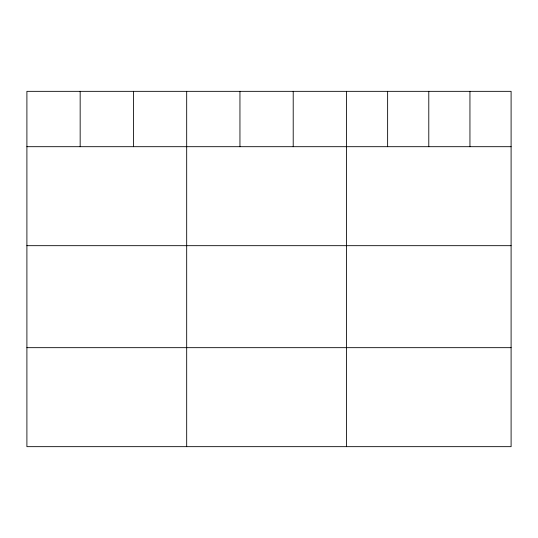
<?xml version="1.0" encoding="UTF-8"?>
<svg xmlns="http://www.w3.org/2000/svg" width="538" height="538" viewBox="0 0 538 538"><rect width="100%" height="100%" fill="white"/><g stroke="black" fill="none" stroke-linecap="round" stroke-linejoin="round"><path stroke-width="0.81" d="M511.1 146.692L511.1 446.661L26.9 446.661L26.9 91.339L511.1 91.339L511.1 146.692L26.9 146.692M26.9 245.678L511.1 245.678M26.9 347.669L511.1 347.669M469.943 91.339L469.943 146.692M428.786 91.339L428.786 146.692M387.629 91.339L387.629 146.692M346.472 91.339L346.472 446.661M293.21 91.339L293.21 146.692M239.948 91.339L239.948 146.692M186.686 91.339L186.686 446.661M133.424 91.339L133.424 146.692M80.162 91.339L80.162 146.692"/></g></svg>
